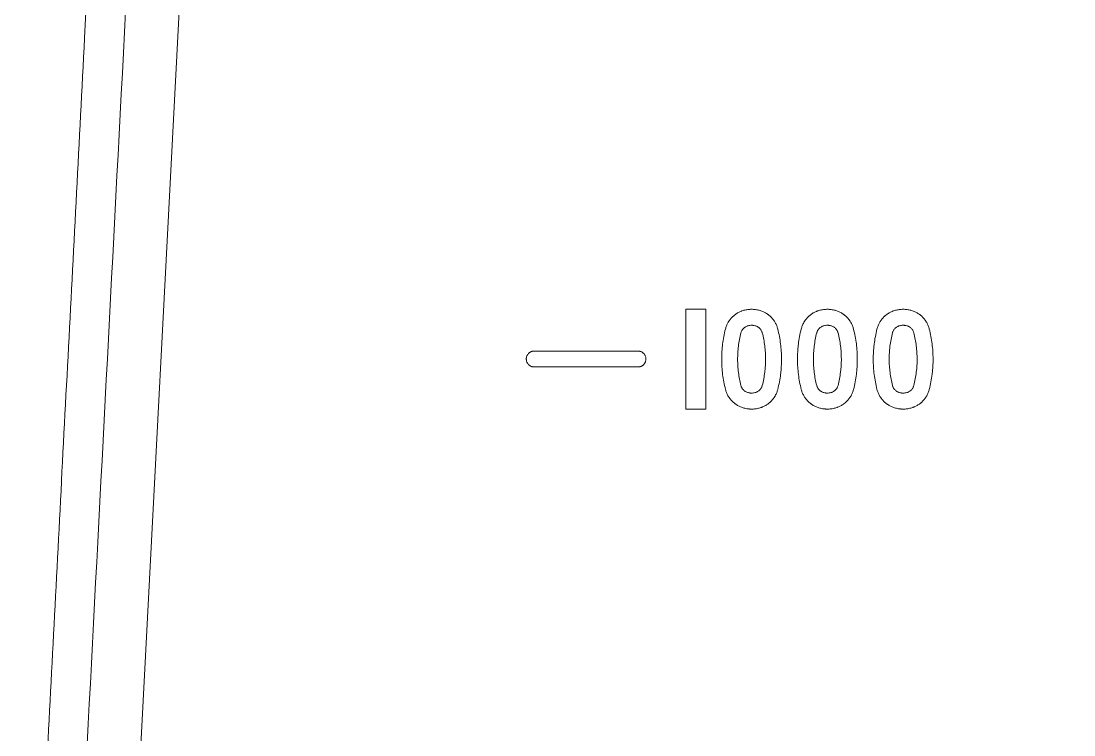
# Model space of a CAD drawing. Header units: millimetres. Extents: x 4664 to 8864, y -38 to 2932.
# Drawn here: x 5833.82 to 5879.79, y 1077.71 to 1108.86 of the extents above; entities that cross this region are included whole.
import ezdxf

# ---------------------------------------------------------------- set-up
doc = ezdxf.new("R2010")
doc.units = ezdxf.units.MM

msp = doc.modelspace()

# ---------------------------------------------------------------- linework, layer by layer
at = {"lineweight": 5}
for p, q in [((5843.507, 1162.505), (5837.773, 1053.09)), ((5862.84, 1096.284), (5863.71, 1096.284)), ((5862.84, 1091.931), (5862.84, 1096.284)), ((5863.71, 1096.284), (5863.71, 1091.931)), ((5856.223, 1094.463), (5860.75, 1094.463)), ((5860.75, 1093.767), (5856.223, 1093.767)), ((5863.71, 1091.931), (5862.84, 1091.931))]:
    msp.add_line(p, q, dxfattribs=at)
for radius, start, end in [(143.338, 281.4552, 357.26473), (120.442, 285.01823, 356.70933)]:
    msp.add_arc((5806.563, 1169.419), radius, start, end, dxfattribs=at)
for points, knots in [([(5833.816, 1054.925), (5834.042, 1059.267), (5834.27, 1063.635), (5834.613, 1070.225), (5834.728, 1072.427), (5834.959, 1076.843), (5835.305, 1083.485), (5835.77, 1092.402), (5836.121, 1099.13), (5836.355, 1103.624), (5836.473, 1105.874), (5837.061, 1117.146), (5837.534, 1126.22), (5838.484, 1144.432), (5838.96, 1153.569), (5839.437, 1162.711)], [0, 0, 0, 0, 0.125, 0.125, 0.1875, 0.1875, 0.25, 0.375, 0.4375, 0.4375, 0.5, 0.5, 0.75, 0.75, 1, 1, 1, 1]), ([(5841.173, 1162.591), (5840.665, 1152.9), (5840.158, 1143.216), (5839.148, 1123.943), (5838.644, 1114.332), (5837.145, 1085.732), (5836.16, 1066.942), (5835.202, 1048.656)], [0, 0, 0, 0, 0.25, 0.25, 0.5, 0.5, 1, 1, 1, 1]), ([(5864.571, 1095.424), (5864.583, 1095.472), (5864.614, 1095.567), (5864.656, 1095.657), (5864.687, 1095.711), (5864.693, 1095.722), (5864.706, 1095.744), (5864.713, 1095.754), (5864.734, 1095.786), (5864.748, 1095.807), (5864.794, 1095.867), (5864.826, 1095.905), (5864.879, 1095.958), (5864.897, 1095.975), (5864.925, 1096), (5864.94, 1096.013), (5864.954, 1096.025), (5864.964, 1096.033), (5864.969, 1096.037), (5865.014, 1096.072), (5865.056, 1096.1), (5865.142, 1096.15), (5865.187, 1096.172), (5865.245, 1096.196), (5865.257, 1096.201), (5865.28, 1096.21), (5865.292, 1096.214), (5865.328, 1096.226), (5865.352, 1096.234), (5865.377, 1096.24)], [0, 0, 0, 0, 0.125, 0.25, 0.25, 0.28125, 0.28125, 0.3125, 0.3125, 0.375, 0.375, 0.5, 0.5, 0.5625, 0.5625, 0.59375, 0.609375, 0.609375, 0.625, 0.625, 0.75, 0.75, 0.875, 0.875, 0.90625, 0.90625, 0.9375, 0.9375, 1, 1, 1, 1]), ([(5865.377, 1096.24), (5865.432, 1096.255), (5865.488, 1096.266), (5865.6, 1096.28), (5865.657, 1096.284), (5865.741, 1096.284), (5865.77, 1096.283), (5865.805, 1096.281), (5865.812, 1096.28), (5865.826, 1096.279), (5865.848, 1096.277), (5865.869, 1096.275), (5865.939, 1096.265), (5865.994, 1096.255), (5866.049, 1096.24)], [0, 0, 0, 0, 0.25, 0.25, 0.5, 0.5, 0.625, 0.625, 0.65625, 0.65625, 0.6875, 0.75, 0.75, 1, 1, 1, 1]), ([(5866.049, 1096.24), (5866.098, 1096.227), (5866.146, 1096.211), (5866.239, 1096.172), (5866.283, 1096.15), (5866.348, 1096.112), (5866.37, 1096.099), (5866.401, 1096.077), (5866.412, 1096.07), (5866.432, 1096.055), (5866.442, 1096.048), (5866.492, 1096.009), (5866.566, 1095.943), (5866.631, 1095.867), (5866.665, 1095.822), (5866.669, 1095.817), (5866.676, 1095.807), (5866.68, 1095.802), (5866.691, 1095.786), (5866.698, 1095.776), (5866.719, 1095.745), (5866.732, 1095.723), (5866.768, 1095.658), (5866.79, 1095.613), (5866.827, 1095.521), (5866.842, 1095.473), (5866.855, 1095.424)], [0, 0, 0, 0, 0.125, 0.125, 0.25, 0.25, 0.3125, 0.3125, 0.34375, 0.34375, 0.375, 0.375, 0.5, 0.625, 0.625, 0.640625, 0.640625, 0.65625, 0.65625, 0.6875, 0.6875, 0.75, 0.75, 0.875, 0.875, 1, 1, 1, 1]), ([(5867.879, 1095.424), (5867.891, 1095.472), (5867.922, 1095.567), (5867.965, 1095.657), (5867.996, 1095.711), (5868.005, 1095.728), (5868.015, 1095.744), (5868.022, 1095.754), (5868.025, 1095.76), (5868.042, 1095.786), (5868.057, 1095.807), (5868.102, 1095.867), (5868.135, 1095.905), (5868.187, 1095.958), (5868.206, 1095.975), (5868.234, 1096.001), (5868.248, 1096.013), (5868.263, 1096.025), (5868.273, 1096.033), (5868.278, 1096.037), (5868.323, 1096.072), (5868.364, 1096.1), (5868.451, 1096.15), (5868.496, 1096.172), (5868.554, 1096.196), (5868.565, 1096.201), (5868.589, 1096.21), (5868.601, 1096.214), (5868.637, 1096.226), (5868.661, 1096.234), (5868.685, 1096.24)], [0, 0, 0, 0, 0.125, 0.25, 0.25, 0.28125, 0.296875, 0.296875, 0.3125, 0.3125, 0.375, 0.375, 0.5, 0.5, 0.5625, 0.5625, 0.59375, 0.609375, 0.609375, 0.625, 0.625, 0.75, 0.75, 0.875, 0.875, 0.90625, 0.90625, 0.9375, 0.9375, 1, 1, 1, 1]), ([(5868.685, 1096.24), (5868.741, 1096.255), (5868.797, 1096.266), (5868.909, 1096.28), (5868.965, 1096.284), (5869.05, 1096.284), (5869.078, 1096.283), (5869.113, 1096.281), (5869.121, 1096.28), (5869.135, 1096.279), (5869.156, 1096.277), (5869.177, 1096.275), (5869.247, 1096.265), (5869.302, 1096.255), (5869.357, 1096.24)], [0, 0, 0, 0, 0.25, 0.25, 0.5, 0.5, 0.625, 0.625, 0.65625, 0.65625, 0.6875, 0.75, 0.75, 1, 1, 1, 1]), ([(5869.357, 1096.24), (5869.406, 1096.227), (5869.454, 1096.211), (5869.547, 1096.172), (5869.592, 1096.15), (5869.657, 1096.112), (5869.678, 1096.099), (5869.709, 1096.077), (5869.72, 1096.07), (5869.74, 1096.055), (5869.75, 1096.048), (5869.8, 1096.009), (5869.874, 1095.943), (5869.939, 1095.868), (5869.973, 1095.823), (5869.977, 1095.817), (5869.985, 1095.807), (5869.988, 1095.802), (5869.999, 1095.787), (5870.006, 1095.776), (5870.027, 1095.745), (5870.04, 1095.723), (5870.076, 1095.658), (5870.098, 1095.613), (5870.135, 1095.521), (5870.151, 1095.473), (5870.163, 1095.424)], [0, 0, 0, 0, 0.125, 0.125, 0.25, 0.25, 0.3125, 0.3125, 0.34375, 0.34375, 0.375, 0.375, 0.5, 0.625, 0.625, 0.640625, 0.640625, 0.65625, 0.65625, 0.6875, 0.6875, 0.75, 0.75, 0.875, 0.875, 1, 1, 1, 1]), ([(5871.187, 1095.424), (5871.2, 1095.472), (5871.23, 1095.567), (5871.273, 1095.657), (5871.304, 1095.711), (5871.313, 1095.728), (5871.323, 1095.744), (5871.33, 1095.754), (5871.333, 1095.76), (5871.351, 1095.786), (5871.365, 1095.807), (5871.411, 1095.867), (5871.443, 1095.905), (5871.496, 1095.958), (5871.514, 1095.976), (5871.542, 1096.001), (5871.557, 1096.013), (5871.571, 1096.025), (5871.581, 1096.033), (5871.586, 1096.037), (5871.631, 1096.072), (5871.673, 1096.1), (5871.759, 1096.15), (5871.804, 1096.172), (5871.862, 1096.196), (5871.874, 1096.201), (5871.897, 1096.21), (5871.909, 1096.214), (5871.945, 1096.226), (5871.969, 1096.234), (5871.994, 1096.24)], [0, 0, 0, 0, 0.125, 0.25, 0.25, 0.28125, 0.296875, 0.296875, 0.3125, 0.3125, 0.375, 0.375, 0.5, 0.5, 0.5625, 0.5625, 0.59375, 0.609375, 0.609375, 0.625, 0.625, 0.75, 0.75, 0.875, 0.875, 0.90625, 0.90625, 0.9375, 0.9375, 1, 1, 1, 1]), ([(5871.994, 1096.24), (5872.049, 1096.255), (5872.105, 1096.266), (5872.217, 1096.28), (5872.274, 1096.284), (5872.358, 1096.284), (5872.386, 1096.283), (5872.422, 1096.281), (5872.429, 1096.28), (5872.443, 1096.279), (5872.464, 1096.277), (5872.485, 1096.275), (5872.555, 1096.265), (5872.611, 1096.255), (5872.665, 1096.24)], [0, 0, 0, 0, 0.25, 0.25, 0.5, 0.5, 0.625, 0.625, 0.65625, 0.65625, 0.6875, 0.75, 0.75, 1, 1, 1, 1]), ([(5872.665, 1096.24), (5872.715, 1096.227), (5872.762, 1096.211), (5872.855, 1096.172), (5872.9, 1096.15), (5872.965, 1096.112), (5872.986, 1096.099), (5873.017, 1096.078), (5873.028, 1096.07), (5873.048, 1096.056), (5873.058, 1096.048), (5873.108, 1096.01), (5873.182, 1095.943), (5873.248, 1095.868), (5873.285, 1095.818), (5873.293, 1095.808), (5873.307, 1095.787), (5873.314, 1095.777), (5873.335, 1095.745), (5873.348, 1095.724), (5873.385, 1095.659), (5873.406, 1095.614), (5873.443, 1095.521), (5873.459, 1095.473), (5873.471, 1095.424)], [0, 0, 0, 0, 0.125, 0.125, 0.25, 0.25, 0.3125, 0.3125, 0.34375, 0.34375, 0.375, 0.375, 0.5, 0.625, 0.625, 0.65625, 0.65625, 0.6875, 0.6875, 0.75, 0.75, 0.875, 0.875, 1, 1, 1, 1]), ([(5865.246, 1095.253), (5865.251, 1095.272), (5865.262, 1095.308), (5865.279, 1095.343), (5865.293, 1095.368), (5865.298, 1095.376), (5865.309, 1095.392), (5865.314, 1095.4), (5865.332, 1095.423), (5865.344, 1095.438), (5865.364, 1095.459), (5865.371, 1095.465), (5865.382, 1095.475), (5865.386, 1095.478), (5865.393, 1095.484), (5865.397, 1095.487), (5865.416, 1095.502), (5865.433, 1095.513), (5865.466, 1095.532), (5865.483, 1095.541), (5865.505, 1095.55), (5865.51, 1095.552), (5865.519, 1095.555), (5865.523, 1095.557), (5865.537, 1095.562), (5865.547, 1095.564), (5865.556, 1095.567)], [0, 0, 0, 0, 0.125, 0.25, 0.25, 0.3125, 0.3125, 0.375, 0.375, 0.5, 0.5, 0.5625, 0.5625, 0.59375, 0.59375, 0.625, 0.625, 0.75, 0.75, 0.875, 0.875, 0.90625, 0.90625, 0.9375, 0.9375, 1, 1, 1, 1]), ([(5865.556, 1095.567), (5865.582, 1095.574), (5865.608, 1095.579), (5865.66, 1095.586), (5865.687, 1095.587), (5865.726, 1095.587), (5865.739, 1095.587), (5865.759, 1095.586), (5865.766, 1095.585), (5865.779, 1095.584), (5865.785, 1095.583), (5865.818, 1095.579), (5865.844, 1095.574), (5865.869, 1095.567)], [0, 0, 0, 0, 0.25, 0.25, 0.5, 0.5, 0.625, 0.625, 0.6875, 0.6875, 0.75, 0.75, 1, 1, 1, 1]), ([(5865.869, 1095.567), (5865.888, 1095.562), (5865.907, 1095.556), (5865.943, 1095.541), (5865.96, 1095.532), (5865.985, 1095.518), (5865.993, 1095.513), (5866.005, 1095.504), (5866.009, 1095.502), (5866.017, 1095.496), (5866.021, 1095.493), (5866.04, 1095.478), (5866.068, 1095.453), (5866.094, 1095.424), (5866.108, 1095.404), (5866.111, 1095.4), (5866.117, 1095.393), (5866.125, 1095.381), (5866.132, 1095.368), (5866.146, 1095.343), (5866.154, 1095.326), (5866.169, 1095.29), (5866.175, 1095.272), (5866.18, 1095.253)], [0, 0, 0, 0, 0.125, 0.125, 0.25, 0.25, 0.3125, 0.3125, 0.34375, 0.34375, 0.375, 0.375, 0.5, 0.625, 0.625, 0.65625, 0.65625, 0.6875, 0.75, 0.75, 0.875, 0.875, 1, 1, 1, 1]), ([(5868.554, 1095.253), (5868.559, 1095.272), (5868.571, 1095.308), (5868.587, 1095.343), (5868.601, 1095.368), (5868.606, 1095.376), (5868.617, 1095.392), (5868.623, 1095.4), (5868.64, 1095.423), (5868.653, 1095.438), (5868.673, 1095.459), (5868.68, 1095.465), (5868.691, 1095.475), (5868.694, 1095.478), (5868.702, 1095.484), (5868.706, 1095.487), (5868.725, 1095.502), (5868.741, 1095.513), (5868.774, 1095.532), (5868.791, 1095.541), (5868.814, 1095.55), (5868.818, 1095.552), (5868.827, 1095.555), (5868.832, 1095.557), (5868.846, 1095.562), (5868.855, 1095.564), (5868.864, 1095.567)], [0, 0, 0, 0, 0.125, 0.25, 0.25, 0.3125, 0.3125, 0.375, 0.375, 0.5, 0.5, 0.5625, 0.5625, 0.59375, 0.59375, 0.625, 0.625, 0.75, 0.75, 0.875, 0.875, 0.90625, 0.90625, 0.9375, 0.9375, 1, 1, 1, 1]), ([(5868.864, 1095.567), (5868.89, 1095.574), (5868.916, 1095.579), (5868.969, 1095.586), (5868.995, 1095.587), (5869.034, 1095.587), (5869.048, 1095.587), (5869.067, 1095.586), (5869.074, 1095.585), (5869.087, 1095.584), (5869.094, 1095.583), (5869.127, 1095.579), (5869.152, 1095.574), (5869.178, 1095.567)], [0, 0, 0, 0, 0.25, 0.25, 0.5, 0.5, 0.625, 0.625, 0.6875, 0.6875, 0.75, 0.75, 1, 1, 1, 1]), ([(5869.178, 1095.567), (5869.197, 1095.562), (5869.215, 1095.556), (5869.251, 1095.541), (5869.268, 1095.532), (5869.293, 1095.518), (5869.301, 1095.513), (5869.313, 1095.504), (5869.317, 1095.502), (5869.325, 1095.496), (5869.329, 1095.493), (5869.348, 1095.478), (5869.377, 1095.453), (5869.402, 1095.424), (5869.416, 1095.404), (5869.419, 1095.401), (5869.425, 1095.393), (5869.433, 1095.381), (5869.44, 1095.368), (5869.455, 1095.343), (5869.463, 1095.326), (5869.477, 1095.29), (5869.483, 1095.272), (5869.488, 1095.253)], [0, 0, 0, 0, 0.125, 0.125, 0.25, 0.25, 0.3125, 0.3125, 0.34375, 0.34375, 0.375, 0.375, 0.5, 0.625, 0.625, 0.65625, 0.65625, 0.6875, 0.75, 0.75, 0.875, 0.875, 1, 1, 1, 1]), ([(5871.863, 1095.253), (5871.867, 1095.272), (5871.879, 1095.308), (5871.896, 1095.343), (5871.907, 1095.364), (5871.91, 1095.368), (5871.915, 1095.376), (5871.917, 1095.38), (5871.925, 1095.392), (5871.931, 1095.4), (5871.948, 1095.423), (5871.961, 1095.438), (5871.981, 1095.459), (5871.988, 1095.465), (5871.999, 1095.475), (5872.003, 1095.478), (5872.01, 1095.484), (5872.014, 1095.487), (5872.033, 1095.502), (5872.049, 1095.513), (5872.083, 1095.532), (5872.1, 1095.541), (5872.122, 1095.55), (5872.127, 1095.552), (5872.136, 1095.555), (5872.14, 1095.557), (5872.154, 1095.562), (5872.163, 1095.564), (5872.173, 1095.567)], [0, 0, 0, 0, 0.125, 0.25, 0.25, 0.28125, 0.28125, 0.3125, 0.3125, 0.375, 0.375, 0.5, 0.5, 0.5625, 0.5625, 0.59375, 0.59375, 0.625, 0.625, 0.75, 0.75, 0.875, 0.875, 0.90625, 0.90625, 0.9375, 0.9375, 1, 1, 1, 1]), ([(5872.173, 1095.567), (5872.199, 1095.574), (5872.225, 1095.579), (5872.277, 1095.586), (5872.303, 1095.587), (5872.343, 1095.587), (5872.356, 1095.587), (5872.376, 1095.586), (5872.382, 1095.585), (5872.396, 1095.584), (5872.402, 1095.583), (5872.435, 1095.579), (5872.461, 1095.574), (5872.486, 1095.567)], [0, 0, 0, 0, 0.25, 0.25, 0.5, 0.5, 0.625, 0.625, 0.6875, 0.6875, 0.75, 0.75, 1, 1, 1, 1]), ([(5872.486, 1095.567), (5872.505, 1095.562), (5872.524, 1095.556), (5872.559, 1095.541), (5872.576, 1095.532), (5872.601, 1095.518), (5872.61, 1095.513), (5872.622, 1095.504), (5872.626, 1095.502), (5872.633, 1095.496), (5872.637, 1095.493), (5872.656, 1095.478), (5872.685, 1095.453), (5872.71, 1095.424), (5872.725, 1095.405), (5872.727, 1095.401), (5872.733, 1095.393), (5872.741, 1095.381), (5872.749, 1095.368), (5872.763, 1095.343), (5872.771, 1095.326), (5872.785, 1095.29), (5872.791, 1095.272), (5872.796, 1095.253)], [0, 0, 0, 0, 0.125, 0.125, 0.25, 0.25, 0.3125, 0.3125, 0.34375, 0.34375, 0.375, 0.375, 0.5, 0.625, 0.625, 0.65625, 0.65625, 0.6875, 0.75, 0.75, 0.875, 0.875, 1, 1, 1, 1]), ([(5864.571, 1092.791), (5864.544, 1092.898), (5864.52, 1093.006), (5864.479, 1093.222), (5864.445, 1093.439), (5864.414, 1093.766), (5864.407, 1093.986), (5864.407, 1094.207), (5864.41, 1094.317), (5864.42, 1094.484), (5864.424, 1094.54), (5864.434, 1094.651), (5864.44, 1094.707), (5864.461, 1094.874), (5864.478, 1094.984), (5864.519, 1095.205), (5864.543, 1095.315), (5864.571, 1095.424)], [0, 0, 0, 0, 0.125, 0.125, 0.25, 0.375, 0.5, 0.5, 0.625, 0.625, 0.6875, 0.6875, 0.75, 0.75, 0.875, 0.875, 1, 1, 1, 1]), ([(5865.246, 1092.962), (5865.222, 1093.055), (5865.181, 1093.242), (5865.137, 1093.525), (5865.11, 1093.81), (5865.103, 1094.002), (5865.103, 1094.194), (5865.106, 1094.29), (5865.115, 1094.435), (5865.118, 1094.484), (5865.127, 1094.581), (5865.132, 1094.629), (5865.15, 1094.774), (5865.18, 1094.967), (5865.222, 1095.158), (5865.246, 1095.253)], [0, 0, 0, 0, 0.125, 0.25, 0.375, 0.5, 0.5, 0.625, 0.625, 0.6875, 0.6875, 0.75, 0.75, 0.875, 1, 1, 1, 1]), ([(5866.18, 1095.253), (5866.203, 1095.16), (5866.224, 1095.066), (5866.259, 1094.878), (5866.289, 1094.689), (5866.316, 1094.404), (5866.322, 1094.212), (5866.322, 1094.02), (5866.32, 1093.924), (5866.311, 1093.779), (5866.307, 1093.731), (5866.301, 1093.658), (5866.298, 1093.634), (5866.293, 1093.585), (5866.29, 1093.561), (5866.275, 1093.44), (5866.245, 1093.248), (5866.204, 1093.057), (5866.18, 1092.962)], [0, 0, 0, 0, 0.125, 0.125, 0.25, 0.375, 0.5, 0.5, 0.625, 0.625, 0.6875, 0.6875, 0.71875, 0.71875, 0.75, 0.75, 0.875, 1, 1, 1, 1]), ([(5866.855, 1095.424), (5866.882, 1095.316), (5866.906, 1095.209), (5866.946, 1094.992), (5866.98, 1094.776), (5867.011, 1094.448), (5867.018, 1094.228), (5867.019, 1094.007), (5867.016, 1093.897), (5867.006, 1093.73), (5867.001, 1093.674), (5866.994, 1093.591), (5866.991, 1093.563), (5866.985, 1093.507), (5866.982, 1093.479), (5866.965, 1093.341), (5866.931, 1093.119), (5866.882, 1092.9), (5866.855, 1092.791)], [0, 0, 0, 0, 0.125, 0.125, 0.25, 0.375, 0.5, 0.5, 0.625, 0.625, 0.6875, 0.6875, 0.71875, 0.71875, 0.75, 0.75, 0.875, 1, 1, 1, 1]), ([(5867.879, 1092.791), (5867.852, 1092.898), (5867.828, 1093.006), (5867.788, 1093.222), (5867.754, 1093.438), (5867.723, 1093.766), (5867.715, 1093.986), (5867.715, 1094.206), (5867.718, 1094.317), (5867.728, 1094.484), (5867.732, 1094.54), (5867.742, 1094.651), (5867.748, 1094.707), (5867.769, 1094.873), (5867.786, 1094.984), (5867.827, 1095.205), (5867.851, 1095.314), (5867.879, 1095.424)], [0, 0, 0, 0, 0.125, 0.125, 0.25, 0.375, 0.5, 0.5, 0.625, 0.625, 0.6875, 0.6875, 0.75, 0.75, 0.875, 0.875, 1, 1, 1, 1]), ([(5868.554, 1092.962), (5868.531, 1093.055), (5868.489, 1093.242), (5868.445, 1093.525), (5868.418, 1093.81), (5868.412, 1094.001), (5868.411, 1094.193), (5868.414, 1094.29), (5868.423, 1094.435), (5868.427, 1094.483), (5868.435, 1094.581), (5868.441, 1094.629), (5868.458, 1094.774), (5868.488, 1094.967), (5868.53, 1095.158), (5868.554, 1095.253)], [0, 0, 0, 0, 0.125, 0.25, 0.375, 0.5, 0.5, 0.625, 0.625, 0.6875, 0.6875, 0.75, 0.75, 0.875, 1, 1, 1, 1]), ([(5869.488, 1095.253), (5869.511, 1095.16), (5869.532, 1095.066), (5869.568, 1094.878), (5869.597, 1094.689), (5869.624, 1094.404), (5869.63, 1094.213), (5869.631, 1094.021), (5869.628, 1093.924), (5869.619, 1093.779), (5869.616, 1093.731), (5869.609, 1093.658), (5869.606, 1093.634), (5869.601, 1093.585), (5869.599, 1093.561), (5869.584, 1093.44), (5869.554, 1093.248), (5869.512, 1093.057), (5869.488, 1092.962)], [0, 0, 0, 0, 0.125, 0.125, 0.25, 0.375, 0.5, 0.5, 0.625, 0.625, 0.6875, 0.6875, 0.71875, 0.71875, 0.75, 0.75, 0.875, 1, 1, 1, 1]), ([(5870.163, 1095.424), (5870.19, 1095.317), (5870.214, 1095.209), (5870.255, 1094.993), (5870.289, 1094.776), (5870.32, 1094.448), (5870.327, 1094.228), (5870.327, 1094.008), (5870.324, 1093.897), (5870.314, 1093.73), (5870.31, 1093.675), (5870.302, 1093.591), (5870.299, 1093.563), (5870.293, 1093.507), (5870.29, 1093.48), (5870.273, 1093.341), (5870.239, 1093.12), (5870.191, 1092.9), (5870.163, 1092.791)], [0, 0, 0, 0, 0.125, 0.125, 0.25, 0.375, 0.5, 0.5, 0.625, 0.625, 0.6875, 0.6875, 0.71875, 0.71875, 0.75, 0.75, 0.875, 1, 1, 1, 1]), ([(5871.187, 1092.791), (5871.16, 1092.898), (5871.137, 1093.006), (5871.096, 1093.221), (5871.062, 1093.438), (5871.031, 1093.765), (5871.024, 1093.985), (5871.023, 1094.206), (5871.026, 1094.317), (5871.035, 1094.456), (5871.037, 1094.484), (5871.041, 1094.539), (5871.043, 1094.567), (5871.051, 1094.651), (5871.057, 1094.707), (5871.077, 1094.873), (5871.094, 1094.984), (5871.136, 1095.205), (5871.16, 1095.314), (5871.187, 1095.424)], [0, 0, 0, 0, 0.125, 0.125, 0.25, 0.375, 0.5, 0.5, 0.625, 0.625, 0.65625, 0.65625, 0.6875, 0.6875, 0.75, 0.75, 0.875, 0.875, 1, 1, 1, 1]), ([(5871.863, 1092.962), (5871.839, 1093.055), (5871.798, 1093.242), (5871.753, 1093.525), (5871.727, 1093.81), (5871.72, 1094.001), (5871.72, 1094.193), (5871.723, 1094.29), (5871.73, 1094.411), (5871.731, 1094.435), (5871.735, 1094.483), (5871.737, 1094.507), (5871.744, 1094.58), (5871.749, 1094.629), (5871.767, 1094.774), (5871.797, 1094.967), (5871.839, 1095.158), (5871.863, 1095.253)], [0, 0, 0, 0, 0.125, 0.25, 0.375, 0.5, 0.5, 0.625, 0.625, 0.65625, 0.65625, 0.6875, 0.6875, 0.75, 0.75, 0.875, 1, 1, 1, 1]), ([(5872.796, 1095.253), (5872.82, 1095.16), (5872.84, 1095.066), (5872.876, 1094.878), (5872.905, 1094.689), (5872.932, 1094.404), (5872.939, 1094.213), (5872.939, 1094.021), (5872.936, 1093.925), (5872.928, 1093.779), (5872.924, 1093.731), (5872.915, 1093.634), (5872.91, 1093.586), (5872.892, 1093.44), (5872.862, 1093.248), (5872.82, 1093.057), (5872.796, 1092.962)], [0, 0, 0, 0, 0.125, 0.125, 0.25, 0.375, 0.5, 0.5, 0.625, 0.625, 0.6875, 0.6875, 0.75, 0.75, 0.875, 1, 1, 1, 1]), ([(5873.471, 1095.424), (5873.499, 1095.317), (5873.522, 1095.209), (5873.563, 1094.993), (5873.597, 1094.776), (5873.628, 1094.449), (5873.635, 1094.229), (5873.636, 1094.008), (5873.632, 1093.897), (5873.622, 1093.731), (5873.618, 1093.675), (5873.608, 1093.563), (5873.602, 1093.508), (5873.582, 1093.341), (5873.547, 1093.12), (5873.499, 1092.9), (5873.471, 1092.791)], [0, 0, 0, 0, 0.125, 0.125, 0.25, 0.375, 0.5, 0.5, 0.625, 0.625, 0.6875, 0.6875, 0.75, 0.75, 0.875, 1, 1, 1, 1]), ([(5856.223, 1093.767), (5856.211, 1093.767), (5856.2, 1093.768), (5856.177, 1093.77), (5856.155, 1093.773), (5856.133, 1093.779), (5856.116, 1093.784), (5856.111, 1093.785), (5856.1, 1093.789), (5856.095, 1093.791), (5856.069, 1093.802), (5856.049, 1093.813), (5856.025, 1093.828), (5856.021, 1093.832), (5856.012, 1093.838), (5856.007, 1093.842), (5855.994, 1093.852), (5855.986, 1093.86), (5855.962, 1093.884), (5855.948, 1093.901), (5855.932, 1093.924), (5855.929, 1093.929), (5855.923, 1093.938), (5855.92, 1093.943), (5855.912, 1093.958), (5855.907, 1093.968), (5855.894, 1093.999), (5855.887, 1094.02), (5855.881, 1094.048), (5855.88, 1094.054), (5855.878, 1094.065), (5855.878, 1094.07), (5855.876, 1094.087), (5855.874, 1094.11), (5855.875, 1094.132), (5855.876, 1094.149), (5855.877, 1094.155), (5855.878, 1094.163), (5855.878, 1094.166), (5855.879, 1094.172), (5855.88, 1094.175), (5855.884, 1094.2), (5855.891, 1094.222), (5855.903, 1094.254), (5855.908, 1094.264), (5855.916, 1094.28), (5855.919, 1094.285), (5855.924, 1094.295), (5855.927, 1094.3), (5855.943, 1094.324), (5855.957, 1094.342), (5855.978, 1094.362), (5855.982, 1094.367), (5855.988, 1094.372), (5855.99, 1094.374), (5855.995, 1094.378), (5856.006, 1094.388), (5856.027, 1094.403), (5856.046, 1094.416), (5856.062, 1094.424), (5856.069, 1094.428), (5856.077, 1094.431), (5856.083, 1094.434), (5856.085, 1094.435), (5856.099, 1094.441), (5856.12, 1094.449), (5856.154, 1094.457), (5856.177, 1094.461), (5856.194, 1094.462), (5856.2, 1094.463), (5856.211, 1094.463), (5856.217, 1094.463), (5856.223, 1094.463)], [0, 0, 0, 0, 0.03125, 0.03125, 0.0625, 0.09375, 0.09375, 0.109375, 0.109375, 0.125, 0.125, 0.1875, 0.1875, 0.203125, 0.203125, 0.21875, 0.21875, 0.25, 0.25, 0.3125, 0.3125, 0.328125, 0.328125, 0.34375, 0.34375, 0.375, 0.375, 0.4375, 0.4375, 0.453125, 0.453125, 0.46875, 0.46875, 0.5, 0.53125, 0.53125, 0.546875, 0.546875, 0.554687, 0.554687, 0.5625, 0.5625, 0.625, 0.625, 0.65625, 0.65625, 0.671875, 0.671875, 0.6875, 0.6875, 0.75, 0.75, 0.765625, 0.765625, 0.773437, 0.773437, 0.78125, 0.8125, 0.84375, 0.84375, 0.859375, 0.867187, 0.867187, 0.875, 0.875, 0.90625, 0.9375, 0.96875, 0.96875, 0.984375, 0.984375, 1, 1, 1, 1]), ([(5860.75, 1094.463), (5860.773, 1094.463), (5860.796, 1094.461), (5860.829, 1094.455), (5860.84, 1094.452), (5860.857, 1094.447), (5860.862, 1094.445), (5860.873, 1094.441), (5860.878, 1094.439), (5860.904, 1094.428), (5860.924, 1094.418), (5860.947, 1094.402), (5860.952, 1094.399), (5860.961, 1094.392), (5860.966, 1094.389), (5860.979, 1094.378), (5860.987, 1094.371), (5861.011, 1094.347), (5861.025, 1094.33), (5861.041, 1094.307), (5861.044, 1094.302), (5861.05, 1094.292), (5861.053, 1094.288), (5861.061, 1094.273), (5861.066, 1094.263), (5861.079, 1094.232), (5861.086, 1094.211), (5861.091, 1094.186), (5861.092, 1094.183), (5861.093, 1094.177), (5861.094, 1094.169), (5861.096, 1094.161), (5861.097, 1094.144), (5861.099, 1094.121), (5861.098, 1094.099), (5861.097, 1094.082), (5861.096, 1094.076), (5861.095, 1094.065), (5861.094, 1094.059), (5861.089, 1094.031), (5861.083, 1094.009), (5861.07, 1093.977), (5861.065, 1093.967), (5861.057, 1093.951), (5861.055, 1093.946), (5861.049, 1093.936), (5861.046, 1093.931), (5861.03, 1093.907), (5861.016, 1093.889), (5860.996, 1093.868), (5860.991, 1093.864), (5860.985, 1093.858), (5860.983, 1093.856), (5860.978, 1093.852), (5860.967, 1093.843), (5860.947, 1093.827), (5860.927, 1093.815), (5860.912, 1093.807), (5860.904, 1093.803), (5860.896, 1093.799), (5860.891, 1093.796), (5860.888, 1093.795), (5860.874, 1093.79), (5860.853, 1093.782), (5860.819, 1093.773), (5860.796, 1093.77), (5860.779, 1093.768), (5860.773, 1093.768), (5860.762, 1093.767), (5860.756, 1093.767), (5860.75, 1093.767)], [0, 0, 0, 0, 0.0625, 0.0625, 0.09375, 0.09375, 0.109375, 0.109375, 0.125, 0.125, 0.1875, 0.1875, 0.203125, 0.203125, 0.21875, 0.21875, 0.25, 0.25, 0.3125, 0.3125, 0.328125, 0.328125, 0.34375, 0.34375, 0.375, 0.375, 0.4375, 0.4375, 0.445312, 0.445312, 0.453125, 0.46875, 0.46875, 0.5, 0.53125, 0.53125, 0.546875, 0.546875, 0.5625, 0.5625, 0.625, 0.625, 0.65625, 0.65625, 0.671875, 0.671875, 0.6875, 0.6875, 0.75, 0.75, 0.765625, 0.765625, 0.773437, 0.773437, 0.78125, 0.8125, 0.84375, 0.84375, 0.859375, 0.867187, 0.867187, 0.875, 0.875, 0.90625, 0.9375, 0.96875, 0.96875, 0.984375, 0.984375, 1, 1, 1, 1]), ([(5865.377, 1091.975), (5865.327, 1091.988), (5865.28, 1092.004), (5865.187, 1092.043), (5865.142, 1092.065), (5865.077, 1092.103), (5865.056, 1092.116), (5865.024, 1092.138), (5865.014, 1092.145), (5864.993, 1092.16), (5864.983, 1092.167), (5864.934, 1092.206), (5864.859, 1092.272), (5864.794, 1092.347), (5864.76, 1092.393), (5864.756, 1092.398), (5864.749, 1092.408), (5864.745, 1092.413), (5864.734, 1092.428), (5864.727, 1092.439), (5864.707, 1092.47), (5864.694, 1092.492), (5864.657, 1092.557), (5864.636, 1092.602), (5864.599, 1092.694), (5864.583, 1092.742), (5864.571, 1092.791)], [0, 0, 0, 0, 0.125, 0.125, 0.25, 0.25, 0.3125, 0.3125, 0.34375, 0.34375, 0.375, 0.375, 0.5, 0.625, 0.625, 0.640625, 0.640625, 0.65625, 0.65625, 0.6875, 0.6875, 0.75, 0.75, 0.875, 0.875, 1, 1, 1, 1]), ([(5865.556, 1092.648), (5865.537, 1092.653), (5865.519, 1092.659), (5865.483, 1092.674), (5865.466, 1092.683), (5865.441, 1092.697), (5865.432, 1092.702), (5865.42, 1092.71), (5865.416, 1092.713), (5865.408, 1092.719), (5865.405, 1092.722), (5865.386, 1092.737), (5865.357, 1092.762), (5865.332, 1092.791), (5865.317, 1092.81), (5865.314, 1092.814), (5865.309, 1092.822), (5865.301, 1092.834), (5865.293, 1092.847), (5865.279, 1092.872), (5865.271, 1092.889), (5865.257, 1092.925), (5865.251, 1092.943), (5865.246, 1092.962)], [0, 0, 0, 0, 0.125, 0.125, 0.25, 0.25, 0.3125, 0.3125, 0.34375, 0.34375, 0.375, 0.375, 0.5, 0.625, 0.625, 0.65625, 0.65625, 0.6875, 0.75, 0.75, 0.875, 0.875, 1, 1, 1, 1]), ([(5866.18, 1092.962), (5866.175, 1092.943), (5866.163, 1092.907), (5866.147, 1092.872), (5866.132, 1092.847), (5866.127, 1092.839), (5866.117, 1092.823), (5866.111, 1092.815), (5866.094, 1092.792), (5866.081, 1092.777), (5866.061, 1092.756), (5866.054, 1092.75), (5866.043, 1092.74), (5866.04, 1092.737), (5866.032, 1092.731), (5866.028, 1092.728), (5866.009, 1092.713), (5865.993, 1092.702), (5865.96, 1092.683), (5865.942, 1092.674), (5865.92, 1092.665), (5865.916, 1092.663), (5865.907, 1092.659), (5865.902, 1092.658), (5865.888, 1092.653), (5865.879, 1092.65), (5865.869, 1092.648)], [0, 0, 0, 0, 0.125, 0.25, 0.25, 0.3125, 0.3125, 0.375, 0.375, 0.5, 0.5, 0.5625, 0.5625, 0.59375, 0.59375, 0.625, 0.625, 0.75, 0.75, 0.875, 0.875, 0.90625, 0.90625, 0.9375, 0.9375, 1, 1, 1, 1]), ([(5866.855, 1092.791), (5866.842, 1092.743), (5866.812, 1092.648), (5866.769, 1092.558), (5866.738, 1092.504), (5866.732, 1092.493), (5866.719, 1092.471), (5866.712, 1092.461), (5866.692, 1092.429), (5866.677, 1092.408), (5866.632, 1092.348), (5866.599, 1092.31), (5866.547, 1092.257), (5866.529, 1092.24), (5866.5, 1092.215), (5866.486, 1092.202), (5866.471, 1092.19), (5866.461, 1092.182), (5866.456, 1092.178), (5866.411, 1092.143), (5866.37, 1092.115), (5866.283, 1092.065), (5866.238, 1092.043), (5866.18, 1092.019), (5866.169, 1092.014), (5866.145, 1092.005), (5866.133, 1092.001), (5866.097, 1091.989), (5866.073, 1091.981), (5866.049, 1091.975)], [0, 0, 0, 0, 0.125, 0.25, 0.25, 0.28125, 0.28125, 0.3125, 0.3125, 0.375, 0.375, 0.5, 0.5, 0.5625, 0.5625, 0.59375, 0.609375, 0.609375, 0.625, 0.625, 0.75, 0.75, 0.875, 0.875, 0.90625, 0.90625, 0.9375, 0.9375, 1, 1, 1, 1]), ([(5868.685, 1091.975), (5868.636, 1091.988), (5868.588, 1092.004), (5868.495, 1092.043), (5868.45, 1092.065), (5868.385, 1092.103), (5868.364, 1092.116), (5868.333, 1092.137), (5868.322, 1092.145), (5868.302, 1092.159), (5868.292, 1092.167), (5868.242, 1092.206), (5868.168, 1092.272), (5868.103, 1092.347), (5868.069, 1092.392), (5868.065, 1092.397), (5868.057, 1092.408), (5868.054, 1092.413), (5868.043, 1092.428), (5868.036, 1092.439), (5868.015, 1092.47), (5868.002, 1092.491), (5867.966, 1092.557), (5867.944, 1092.601), (5867.907, 1092.694), (5867.891, 1092.742), (5867.879, 1092.791)], [0, 0, 0, 0, 0.125, 0.125, 0.25, 0.25, 0.3125, 0.3125, 0.34375, 0.34375, 0.375, 0.375, 0.5, 0.625, 0.625, 0.640625, 0.640625, 0.65625, 0.65625, 0.6875, 0.6875, 0.75, 0.75, 0.875, 0.875, 1, 1, 1, 1]), ([(5868.864, 1092.648), (5868.845, 1092.653), (5868.827, 1092.659), (5868.791, 1092.674), (5868.774, 1092.683), (5868.749, 1092.697), (5868.741, 1092.702), (5868.729, 1092.71), (5868.725, 1092.713), (5868.717, 1092.719), (5868.713, 1092.722), (5868.694, 1092.737), (5868.665, 1092.762), (5868.64, 1092.791), (5868.626, 1092.81), (5868.623, 1092.814), (5868.617, 1092.822), (5868.609, 1092.834), (5868.602, 1092.847), (5868.588, 1092.872), (5868.579, 1092.889), (5868.565, 1092.924), (5868.559, 1092.943), (5868.554, 1092.962)], [0, 0, 0, 0, 0.125, 0.125, 0.25, 0.25, 0.3125, 0.3125, 0.34375, 0.34375, 0.375, 0.375, 0.5, 0.625, 0.625, 0.65625, 0.65625, 0.6875, 0.75, 0.75, 0.875, 0.875, 1, 1, 1, 1]), ([(5869.488, 1092.962), (5869.483, 1092.943), (5869.471, 1092.907), (5869.455, 1092.872), (5869.441, 1092.847), (5869.436, 1092.839), (5869.425, 1092.823), (5869.42, 1092.815), (5869.402, 1092.791), (5869.39, 1092.777), (5869.369, 1092.756), (5869.362, 1092.75), (5869.351, 1092.74), (5869.348, 1092.737), (5869.34, 1092.731), (5869.337, 1092.728), (5869.317, 1092.713), (5869.301, 1092.702), (5869.268, 1092.682), (5869.251, 1092.674), (5869.228, 1092.665), (5869.224, 1092.663), (5869.215, 1092.659), (5869.21, 1092.658), (5869.196, 1092.653), (5869.187, 1092.65), (5869.178, 1092.648)], [0, 0, 0, 0, 0.125, 0.25, 0.25, 0.3125, 0.3125, 0.375, 0.375, 0.5, 0.5, 0.5625, 0.5625, 0.59375, 0.59375, 0.625, 0.625, 0.75, 0.75, 0.875, 0.875, 0.90625, 0.90625, 0.9375, 0.9375, 1, 1, 1, 1]), ([(5870.163, 1092.791), (5870.151, 1092.743), (5870.12, 1092.648), (5870.077, 1092.558), (5870.047, 1092.504), (5870.037, 1092.487), (5870.027, 1092.471), (5870.021, 1092.461), (5870.017, 1092.455), (5870, 1092.429), (5869.985, 1092.408), (5869.94, 1092.348), (5869.908, 1092.31), (5869.855, 1092.257), (5869.837, 1092.239), (5869.809, 1092.214), (5869.794, 1092.202), (5869.779, 1092.19), (5869.77, 1092.182), (5869.765, 1092.178), (5869.719, 1092.143), (5869.678, 1092.115), (5869.591, 1092.065), (5869.546, 1092.043), (5869.488, 1092.019), (5869.477, 1092.014), (5869.453, 1092.005), (5869.441, 1092.001), (5869.405, 1091.989), (5869.381, 1091.981), (5869.357, 1091.975)], [0, 0, 0, 0, 0.125, 0.25, 0.25, 0.28125, 0.296875, 0.296875, 0.3125, 0.3125, 0.375, 0.375, 0.5, 0.5, 0.5625, 0.5625, 0.59375, 0.609375, 0.609375, 0.625, 0.625, 0.75, 0.75, 0.875, 0.875, 0.90625, 0.90625, 0.9375, 0.9375, 1, 1, 1, 1]), ([(5871.994, 1091.975), (5871.944, 1091.988), (5871.896, 1092.004), (5871.804, 1092.043), (5871.759, 1092.065), (5871.694, 1092.103), (5871.673, 1092.116), (5871.641, 1092.137), (5871.631, 1092.145), (5871.61, 1092.159), (5871.6, 1092.167), (5871.551, 1092.205), (5871.476, 1092.272), (5871.411, 1092.347), (5871.373, 1092.397), (5871.366, 1092.407), (5871.351, 1092.428), (5871.344, 1092.438), (5871.324, 1092.47), (5871.311, 1092.491), (5871.274, 1092.556), (5871.253, 1092.601), (5871.215, 1092.694), (5871.2, 1092.742), (5871.187, 1092.791)], [0, 0, 0, 0, 0.125, 0.125, 0.25, 0.25, 0.3125, 0.3125, 0.34375, 0.34375, 0.375, 0.375, 0.5, 0.625, 0.625, 0.65625, 0.65625, 0.6875, 0.6875, 0.75, 0.75, 0.875, 0.875, 1, 1, 1, 1]), ([(5872.173, 1092.648), (5872.154, 1092.653), (5872.135, 1092.659), (5872.1, 1092.674), (5872.082, 1092.683), (5872.057, 1092.697), (5872.049, 1092.702), (5872.037, 1092.71), (5872.033, 1092.713), (5872.025, 1092.719), (5872.021, 1092.722), (5872.002, 1092.737), (5871.974, 1092.762), (5871.949, 1092.791), (5871.934, 1092.81), (5871.931, 1092.814), (5871.926, 1092.822), (5871.918, 1092.834), (5871.91, 1092.846), (5871.896, 1092.872), (5871.888, 1092.889), (5871.873, 1092.924), (5871.867, 1092.943), (5871.863, 1092.962)], [0, 0, 0, 0, 0.125, 0.125, 0.25, 0.25, 0.3125, 0.3125, 0.34375, 0.34375, 0.375, 0.375, 0.5, 0.625, 0.625, 0.65625, 0.65625, 0.6875, 0.75, 0.75, 0.875, 0.875, 1, 1, 1, 1]), ([(5872.796, 1092.962), (5872.791, 1092.943), (5872.78, 1092.907), (5872.763, 1092.872), (5872.751, 1092.851), (5872.749, 1092.847), (5872.744, 1092.839), (5872.741, 1092.835), (5872.733, 1092.822), (5872.728, 1092.815), (5872.71, 1092.791), (5872.698, 1092.777), (5872.678, 1092.756), (5872.671, 1092.75), (5872.66, 1092.74), (5872.656, 1092.737), (5872.649, 1092.731), (5872.645, 1092.728), (5872.626, 1092.713), (5872.609, 1092.702), (5872.576, 1092.682), (5872.559, 1092.674), (5872.537, 1092.665), (5872.532, 1092.663), (5872.523, 1092.659), (5872.519, 1092.658), (5872.505, 1092.653), (5872.496, 1092.65), (5872.486, 1092.648)], [0, 0, 0, 0, 0.125, 0.25, 0.25, 0.28125, 0.28125, 0.3125, 0.3125, 0.375, 0.375, 0.5, 0.5, 0.5625, 0.5625, 0.59375, 0.59375, 0.625, 0.625, 0.75, 0.75, 0.875, 0.875, 0.90625, 0.90625, 0.9375, 0.9375, 1, 1, 1, 1]), ([(5873.471, 1092.791), (5873.459, 1092.743), (5873.428, 1092.648), (5873.386, 1092.558), (5873.355, 1092.504), (5873.345, 1092.487), (5873.336, 1092.471), (5873.329, 1092.461), (5873.325, 1092.455), (5873.308, 1092.429), (5873.294, 1092.408), (5873.248, 1092.348), (5873.216, 1092.31), (5873.163, 1092.257), (5873.145, 1092.239), (5873.117, 1092.214), (5873.102, 1092.202), (5873.088, 1092.19), (5873.078, 1092.182), (5873.073, 1092.178), (5873.028, 1092.143), (5872.986, 1092.115), (5872.899, 1092.065), (5872.855, 1092.043), (5872.797, 1092.018), (5872.785, 1092.014), (5872.761, 1092.005), (5872.75, 1092.001), (5872.714, 1091.989), (5872.69, 1091.981), (5872.665, 1091.975)], [0, 0, 0, 0, 0.125, 0.25, 0.25, 0.28125, 0.296875, 0.296875, 0.3125, 0.3125, 0.375, 0.375, 0.5, 0.5, 0.5625, 0.5625, 0.59375, 0.609375, 0.609375, 0.625, 0.625, 0.75, 0.75, 0.875, 0.875, 0.90625, 0.90625, 0.9375, 0.9375, 1, 1, 1, 1]), ([(5865.869, 1092.648), (5865.844, 1092.641), (5865.817, 1092.636), (5865.765, 1092.629), (5865.739, 1092.627), (5865.699, 1092.627), (5865.686, 1092.628), (5865.666, 1092.629), (5865.66, 1092.63), (5865.647, 1092.631), (5865.64, 1092.632), (5865.607, 1092.636), (5865.581, 1092.641), (5865.556, 1092.648)], [0, 0, 0, 0, 0.25, 0.25, 0.5, 0.5, 0.625, 0.625, 0.6875, 0.6875, 0.75, 0.75, 1, 1, 1, 1]), ([(5869.178, 1092.648), (5869.152, 1092.641), (5869.126, 1092.636), (5869.073, 1092.629), (5869.047, 1092.627), (5869.008, 1092.627), (5868.994, 1092.628), (5868.975, 1092.629), (5868.968, 1092.63), (5868.955, 1092.631), (5868.948, 1092.632), (5868.916, 1092.636), (5868.89, 1092.641), (5868.864, 1092.648)], [0, 0, 0, 0, 0.25, 0.25, 0.5, 0.5, 0.625, 0.625, 0.6875, 0.6875, 0.75, 0.75, 1, 1, 1, 1]), ([(5872.486, 1092.648), (5872.46, 1092.641), (5872.434, 1092.636), (5872.382, 1092.629), (5872.355, 1092.627), (5872.316, 1092.627), (5872.303, 1092.628), (5872.283, 1092.629), (5872.276, 1092.63), (5872.263, 1092.631), (5872.257, 1092.632), (5872.224, 1092.636), (5872.198, 1092.641), (5872.173, 1092.648)], [0, 0, 0, 0, 0.25, 0.25, 0.5, 0.5, 0.625, 0.625, 0.6875, 0.6875, 0.75, 0.75, 1, 1, 1, 1]), ([(5866.049, 1091.975), (5865.993, 1091.96), (5865.937, 1091.949), (5865.825, 1091.934), (5865.769, 1091.931), (5865.684, 1091.931), (5865.656, 1091.932), (5865.62, 1091.934), (5865.613, 1091.935), (5865.599, 1091.936), (5865.578, 1091.938), (5865.557, 1091.94), (5865.487, 1091.949), (5865.431, 1091.96), (5865.377, 1091.975)], [0, 0, 0, 0, 0.25, 0.25, 0.5, 0.5, 0.625, 0.625, 0.65625, 0.65625, 0.6875, 0.75, 0.75, 1, 1, 1, 1]), ([(5869.357, 1091.975), (5869.301, 1091.96), (5869.245, 1091.949), (5869.133, 1091.934), (5869.077, 1091.931), (5868.992, 1091.931), (5868.964, 1091.932), (5868.929, 1091.934), (5868.922, 1091.935), (5868.907, 1091.936), (5868.886, 1091.938), (5868.865, 1091.94), (5868.795, 1091.949), (5868.74, 1091.96), (5868.685, 1091.975)], [0, 0, 0, 0, 0.25, 0.25, 0.5, 0.5, 0.625, 0.625, 0.65625, 0.65625, 0.6875, 0.75, 0.75, 1, 1, 1, 1]), ([(5872.665, 1091.975), (5872.61, 1091.96), (5872.554, 1091.949), (5872.442, 1091.934), (5872.385, 1091.931), (5872.301, 1091.931), (5872.272, 1091.932), (5872.237, 1091.934), (5872.23, 1091.935), (5872.216, 1091.936), (5872.194, 1091.938), (5872.173, 1091.94), (5872.103, 1091.949), (5872.048, 1091.96), (5871.994, 1091.975)], [0, 0, 0, 0, 0.25, 0.25, 0.5, 0.5, 0.625, 0.625, 0.65625, 0.65625, 0.6875, 0.75, 0.75, 1, 1, 1, 1])]:
    msp.add_open_spline(points, degree=3, knots=knots, dxfattribs=at)

doc.saveas('drawing.dxf')
